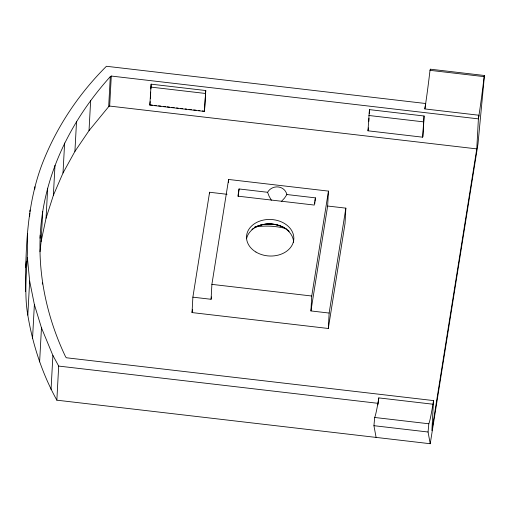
<?xml version="1.0" encoding="UTF-8"?>
<svg xmlns="http://www.w3.org/2000/svg" width="510" height="510" viewBox="0 0 510 510"><rect width="100%" height="100%" fill="white"/><g stroke="black" fill="none" stroke-linecap="round" stroke-linejoin="round"><path stroke-width="0.76" d="M25.5 291.42C25.608 248.478 26.762 204.459 42.241 163.831C56.406 127.239 78.655 93.916 106.431 66.274L425.71 103.517L424.849 108.93L478.973 115.241L478.399 118.868L476.773 148.888L431.887 430.599L433.513 400.586L66.402 357.771L65.643 356.93C44.191 311.967 34.814 260.948 42.738 211.503C50.828 160.886 76.194 114.431 110.3 76.627L111.288 76.054L478.399 118.868L479.432 112.283A61.385 3.13 -83.3 0 0 484.124 76.64L484.455 75.505L477.991 143.922L430.223 443.725L56.846 400.178C42.273 373.836 32.729 344.798 27.808 315.129C23.071 288.061 28.636 260.839 27.457 233.605M29.65 216.361L29.822 213.186M29.905 211.605L29.994 210.018M27.808 315.129L29.657 281.035L27.349 257.327M34.801 189.089L34.929 186.711M32.525 338.678L34.374 304.578L29.657 281.035M40.035 238.253L40.207 235.091M40.016 251.742L41.112 241.523L42.738 211.503M42.317 284.102L42.4 282.521M41.112 241.523L46.053 218.216L47.679 188.196M39.621 361.915L41.463 327.822L34.374 304.578M46.053 218.216L53.365 195.33L54.991 165.316M51.051 389.538L52.893 355.444L41.463 327.822M53.365 195.33L63.004 173.017L64.63 143.004M56.846 400.178L58.688 366.078L52.893 355.444M63.004 173.017L74.913 151.413L76.538 121.393M74.913 151.413L89.02 130.643L90.646 100.629M89.02 130.643L108.675 106.647L110.3 76.627M108.675 106.647L109.663 106.074L111.288 76.054M149.832 105.079L151.132 84.163L205.759 90.531L204.459 111.448L149.832 105.079L150.189 101.63M150.361 98.455L150.705 92.106M150.877 88.925L151.132 84.163M192.876 297.164L211.083 299.287L211.892 284.37L228.607 179.463L328.459 191.11L327.649 206.027L345.856 208.15L345.021 223.565L328.306 328.478L192.04 312.579L192.876 297.164L209.591 192.257L227.039 194.291M204.459 111.448L205.759 90.531M209.508 193.794L209.591 192.257M228.435 182.605L228.607 179.463M328.306 328.478L329.141 313.057L310.934 310.934L311.744 296.017L328.459 191.11M367.978 130.809L369.457 109.624L424.084 115.999L422.969 136.642L422.599 137.184L367.978 130.809L368.469 127.889M368.813 121.539L368.985 118.365M369.246 113.596L369.457 109.624M377.859 404.902L378.809 397.902L432.933 404.213L433.513 400.586M422.599 137.184L424.084 115.999M25.615 267.699L26.29 261.407M281.418 201.456L284.586 197.995L286.881 194.533C284.542 185.264 272.232 184.333 267.591 192.283L239.056 188.955L238.61 193.06A24.002 1.224 -83.3 0 1 238.24 196.369M315.04 201.284L315.416 197.861L286.881 194.533M378.809 397.902L378.369 400.573A61.385 3.13 -83.3 0 1 374.691 417.467L373.932 425.691L376.099 437.414M432.933 404.213L432.493 406.891A61.385 3.13 -83.3 0 1 428.814 423.778L428.062 432.008L430.223 443.725M424.849 108.93L425.308 105.965A61.385 3.13 -83.3 0 0 430 70.329L430.332 69.188L484.455 75.505M192.04 312.579L192.538 309.455M211.083 299.287L211.459 296.935M239.056 188.955L237.909 196.159L314.268 205.065L315.416 197.861M310.934 310.934L327.649 206.027M329.141 313.057L345.856 208.15M430 70.329L484.124 76.64M150.807 87.089L205.434 93.464M368.806 115.483L423.434 121.852M150.016 104.811L152.356 105.079M154.696 105.353L156.258 105.538M158.597 105.812L160.943 106.086M163.283 106.354L165.623 106.628M167.184 106.813L169.524 107.087M171.864 107.355L174.203 107.629M176.549 107.903L178.111 108.088M180.451 108.356L182.79 108.63M185.13 108.904L186.692 109.089M189.031 109.363L191.371 109.631M193.717 109.905L196.057 110.179M198.396 110.453L199.958 110.632M202.298 110.906L204.637 111.18M109.663 106.074L476.773 148.888M211.892 284.37L311.744 296.017M58.688 366.078L377.942 403.314M374.691 417.467L428.814 423.778M373.932 425.691L428.062 432.008M271.384 200.239L269.082 196.184L267.591 192.283M430.332 69.188L430.376 69.519M314.906 202.515A24.002 1.224 -83.3 0 1 314.785 203.617M246.566 238.744A23.683 18.277 3.1 0 1 271.715 223.96A23.683 18.277 3.1 0 1 293.607 242.511M254.413 227.454A27.024 20.853 3.1 0 1 258.513 225.739M259.227 225.509A27.024 20.853 3.1 0 1 284.758 227.906M254.77 227.039A59.211 45.69 3.1 0 1 286.129 228.627M251.883 229.398A25.226 19.463 3.1 0 1 253.706 228.142M254.994 227.39A25.226 19.463 3.1 0 1 289.215 231.381M255.931 252.036A23.683 18.277 3.1 0 0 293.671 240.484A23.683 18.277 3.1 0 0 260.922 220.709A23.683 18.277 3.1 0 0 255.931 252.036"/></g></svg>
